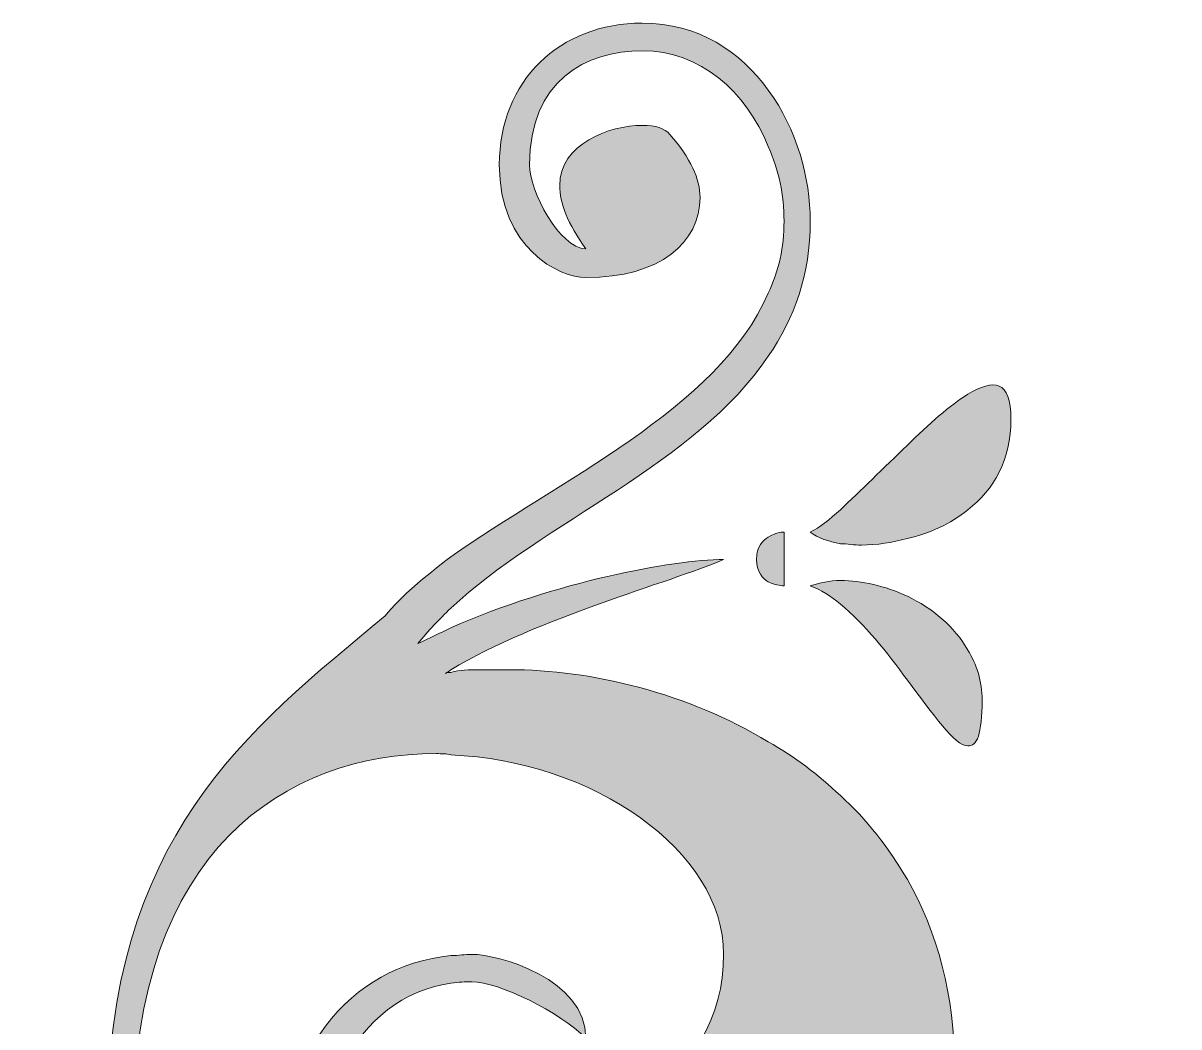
# Model space of a CAD drawing. Header units: inches. Extents: x -312 to 907, y -188 to 1029.
# Drawn here: x -292.6 to 180, y 618.8 to 1029.4 of the extents above; entities that cross this region are included whole.
import ezdxf

# ---------------------------------------------------------------- set-up
doc = ezdxf.new("R2010")
doc.units = ezdxf.units.IN
doc.header["$MEASUREMENT"] = 0
doc.layers.add('图层 1', color=7, linetype='Continuous')

# ---------------------------------------------------------------- blocks, each defined once
blk = doc.blocks.new('block 2')
at = {"layer": '图层 1', "true_color": 0xffffff}
h = blk.add_hatch(color=7, dxfattribs=at)
h.dxf.hatch_style = 2
edge = h.paths.add_edge_path()
edge.add_spline(control_points=[(-258.28, 371.68), (-235.21, 371.68), (-225.02, 394.74), (-225.02, 406.02), (-225.02, 416.74), (-235.21, 429.08), (-258.28, 429.08), (-271.69, 429.08), (-281.89, 406.02), (-281.89, 429.08), (-281.89, 464.49), (-270.62, 486.48), (-247.55, 497.75), (-224.48, 433.92), (-176.2, 386.17), (-117.73, 356.65), (-77.49, 336.28), (-32.96, 323.93), (12.1, 320.18), (22.29, 319.11), (31.95, 319.11), (41.61, 319.11), (50.73, 319.11), (59.84, 319.11), (68.96, 319.64), (77.55, 320.71), (85.6, 321.25), (93.64, 322.86), (109.73, 325), (124.76, 328.22), (139.78, 333.04), (153.19, 337.34), (166.6, 342.17), (180.01, 348.08), (167.68, 345.39), (154.26, 342.17), (139.78, 339.49), (124.76, 336.28), (108.67, 334.13), (93.64, 332.51), (85.06, 331.98), (77.01, 331.44), (68.96, 330.91), (67.89, 330.91), (67.36, 330.91), (66.28, 330.91), (57.16, 330.91), (49.11, 331.44), (41.6, 333.04), (37.31, 333.58), (33.02, 334.66), (29.26, 336.27), (22.29, 338.96), (16.92, 342.71), (12.1, 347.01), (-6.14, 366.32), (-6.14, 396.89), (-6.14, 406.02), (-27.06, 406.02), (-40.47, 386.17), (-40.47, 366.85), (-40.47, 353.44), (-36.72, 343.25), (-28.14, 336.27), (-61.94, 342.71), (-91.98, 353.44), (-117.73, 366.85), (-179.96, 400.11), (-219.12, 448.93), (-236.28, 497.75), (-236.28, 497.75), (-177.28, 497.75), (-177.28, 497.75), (-163.86, 477.36), (-142.4, 460.74), (-117.73, 450.54), (-100.56, 444.1), (-81.79, 440.34), (-62.47, 440.34), (-35.65, 440.34), (-9.89, 445.18), (12.1, 456.44), (22.83, 461.8), (33.02, 468.78), (41.61, 476.83), (52.33, 486.48), (61.45, 498.28), (68.97, 512.78), (81.3, 535.84), (88.28, 565.34), (88.28, 601.82), (88.28, 631.86), (81.3, 657.62), (68.97, 679.08), (61.45, 691.95), (52.33, 703.75), (41.61, 713.41), (32.48, 721.99), (22.83, 729.51), (12.1, 735.4), (-20.63, 755.25), (-59.79, 764.92), (-94.12, 764.92), (-94.12, 764.92), (-106.46, 764.92), (-106.46, 764.92), (-110.21, 764.92), (-113.97, 764.92), (-117.73, 763.84), (-118.26, 763.84), (-119.34, 763.84), (-119.87, 763.3), (-119.34, 763.84), (-118.26, 764.38), (-117.73, 764.92), (-81.79, 786.36), (-28.67, 800.32), (-6.14, 809.97), (-27.06, 809.97), (-74.81, 800.86), (-117.73, 782.08), (-122.02, 779.93), (-126.31, 777.79), (-131.14, 775.64), (-126.84, 781.01), (-122.55, 785.3), (-117.73, 790.12), (-79.64, 825.53), (-17.41, 849.14), (12.1, 893.13), (22.83, 908.68), (29.26, 926.39), (29.26, 948.38), (29.26, 966.09), (23.9, 985.94), (12.1, 1002.03), (0.83, 1017.59), (-16.33, 1029.39), (-39.4, 1029.39), (-73.2, 1029.39), (-97.88, 1005.79), (-97.88, 971.45), (-97.88, 937.12), (-73.2, 925.31), (-62.47, 925.31), (-31.89, 925.31), (-15.8, 939.8), (-15.8, 958.04), (-15.8, 965.55), (-19.55, 974.14), (-28.14, 983.79), (-30.28, 986.47), (-34.04, 987.54), (-39.4, 987.54), (-52.81, 987.54), (-73.2, 980.04), (-73.2, 962.87), (-73.2, 955.89), (-69.98, 947.31), (-62.47, 937.12), (-73.2, 937.12), (-85.54, 960.72), (-85.54, 971.45), (-85.54, 1005.79), (-62.47, 1018.12), (-39.4, 1018.12), (-15.8, 1018.12), (2.98, 1001.5), (12.1, 978.96), (16.39, 969.3), (18.54, 959.11), (18.54, 948.38), (18.54, 937.65), (16.39, 928), (12.1, 918.88), (-8.29, 871.67), (-74.81, 841.62), (-117.73, 811.05), (-128.46, 803), (-138.11, 794.95), (-144.55, 786.91), (-200.88, 740.23), (-258.28, 696.24), (-258.28, 578.76), (-258.28, 555.15), (-258.28, 544.42), (-247.55, 510.08), (-281.89, 496.68), (-292.61, 464.49), (-292.61, 416.74), (-292.61, 382.42), (-271.69, 371.68), (-258.28, 371.68)], knot_values=[0, 0, 0, 0, 1, 1, 1, 2, 2, 2, 3, 3, 3, 4, 4, 4, 5, 5, 5, 6, 6, 6, 7, 7, 7, 8, 8, 8, 9, 9, 9, 10, 10, 10, 11, 11, 11, 12, 12, 12, 13, 13, 13, 14, 14, 14, 15, 15, 15, 16, 16, 16, 17, 17, 17, 18, 18, 18, 19, 19, 19, 20, 20, 20, 21, 21, 21, 22, 22, 22, 23, 23, 23, 24, 24, 24, 25, 25, 25, 26, 26, 26, 27, 27, 27, 28, 28, 28, 29, 29, 29, 30, 30, 30, 31, 31, 31, 32, 32, 32, 33, 33, 33, 34, 34, 34, 35, 35, 35, 36, 36, 36, 37, 37, 37, 38, 38, 38, 39, 39, 39, 40, 40, 40, 41, 41, 41, 42, 42, 42, 43, 43, 43, 44, 44, 44, 45, 45, 45, 46, 46, 46, 47, 47, 47, 48, 48, 48, 49, 49, 49, 50, 50, 50, 51, 51, 51, 52, 52, 52, 53, 53, 53, 54, 54, 54, 55, 55, 55, 56, 56, 56, 57, 57, 57, 58, 58, 58, 59, 59, 59, 60, 60, 60, 61, 61, 61, 62, 62, 62, 63, 63, 63, 64, 64, 64, 64], degree=3, periodic=1)
edge = h.paths.add_edge_path()
edge.add_spline(control_points=[(41.61, 541.74), (50.73, 548.71), (58.23, 557.29), (65.21, 567.49), (65.21, 543.35), (57.16, 519.75), (41.61, 499.9), (33.56, 489.7), (23.9, 480.59), (12.1, 473.08), (-7.75, 460.2), (-32.43, 452.15), (-62.47, 452.15), (-79.64, 452.15), (-99.49, 454.83), (-117.73, 461.8), (-136.5, 468.78), (-154.75, 480.05), (-166.54, 497.75), (-150.99, 497.75), (-134.36, 497.75), (-117.73, 498.28), (-72.66, 499.36), (-25.46, 504.73), (12.1, 522.96), (22.83, 527.79), (33.02, 534.22), (41.61, 541.74)], knot_values=[0, 0, 0, 0, 1, 1, 1, 2, 2, 2, 3, 3, 3, 4, 4, 4, 5, 5, 5, 6, 6, 6, 7, 7, 7, 8, 8, 8, 9, 9, 9, 9], degree=3, periodic=1)
edge = h.paths.add_edge_path()
edge.add_spline(control_points=[(-123.63, 730.58), (-121.48, 730.58), (-119.34, 730.58), (-117.73, 730.04), (-59.79, 727.9), (-6.14, 690.88), (-6.14, 648.49), (-6.14, 595.92), (-58.18, 570.17), (-117.73, 550.86), (-137.04, 544.96), (-157.96, 539.06), (-177.28, 533.16), (-177.28, 586.8), (-156.89, 631.33), (-117.73, 636.69), (-114.51, 637.23), (-111.83, 637.23), (-109.14, 637.23), (-97.88, 637.23), (-73.2, 624.89), (-62.47, 614.17), (-62.47, 638.31), (-97.88, 648.49), (-109.14, 648.49), (-111.83, 648.49), (-114.51, 647.96), (-117.73, 647.96), (-158.5, 643.67), (-189.61, 609.87), (-189.61, 544.42), (-189.61, 544.42), (-189.61, 533.16), (-189.61, 533.16), (-200.88, 533.16), (-225.02, 520.82), (-236.28, 520.82), (-247.55, 544.42), (-247.55, 555.16), (-247.55, 578.76), (-247.55, 691.41), (-184.79, 730.58), (-123.63, 730.58)], knot_values=[0, 0, 0, 0, 1, 1, 1, 2, 2, 2, 3, 3, 3, 4, 4, 4, 5, 5, 5, 6, 6, 6, 7, 7, 7, 8, 8, 8, 9, 9, 9, 10, 10, 10, 11, 11, 11, 12, 12, 12, 13, 13, 13, 14, 14, 14, 14], degree=3, periodic=1)
h = blk.add_hatch(color=7, dxfattribs=at)
h.dxf.hatch_style = 2
edge = h.paths.add_edge_path()
edge.add_spline(control_points=[(41.61, 816.42), (44.29, 816.42), (47.5, 815.88), (50.18, 815.88), (56.62, 815.88), (62.53, 816.95), (68.96, 818.55), (78.08, 820.7), (86.67, 824.46), (93.64, 830.36), (104.37, 838.41), (111.35, 850.74), (111.35, 867.38), (111.35, 883.48), (104.37, 884.01), (93.64, 877.57), (86.67, 873.27), (77.55, 865.23), (68.96, 856.65), (59.31, 847.53), (49.65, 837.87), (41.61, 830.36), (37.31, 826.6), (33.02, 822.85), (29.26, 821.24), (32.48, 818.55), (36.78, 817.49), (41.61, 816.42)], knot_values=[0, 0, 0, 0, 1, 1, 1, 2, 2, 2, 3, 3, 3, 4, 4, 4, 5, 5, 5, 6, 6, 6, 7, 7, 7, 8, 8, 8, 9, 9, 9, 9], degree=3, periodic=1)
h = blk.add_hatch(color=7, dxfattribs=at)
h.dxf.hatch_style = 2
edge = h.paths.add_edge_path()
edge.add_spline(control_points=[(7.27, 809.97), (7.27, 805.15), (9.96, 801.92), (12.1, 800.85), (15.32, 799.24), (18.54, 799.24), (18.54, 799.24), (18.54, 799.24), (18.54, 821.24), (18.54, 821.24), (18.54, 821.24), (15.32, 821.24), (12.1, 819.1), (9.96, 818.01), (7.27, 815.34), (7.27, 809.97)], knot_values=[0, 0, 0, 0, 1, 1, 1, 2, 2, 2, 3, 3, 3, 4, 4, 4, 5, 5, 5, 5], degree=3, periodic=1)
h = blk.add_hatch(color=7, dxfattribs=at)
h.dxf.hatch_style = 2
edge = h.paths.add_edge_path()
edge.add_spline(control_points=[(68.97, 794.95), (59.84, 799.24), (50.18, 801.39), (41.61, 801.39), (37.31, 801.39), (33.02, 800.32), (29.26, 799.24), (33.56, 797.64), (37.85, 794.95), (41.61, 791.73), (51.26, 783.69), (60.92, 771.89), (68.97, 760.62), (79.69, 746.67), (88.28, 733.79), (93.64, 733.79), (97.4, 733.26), (99.55, 738.63), (99.55, 752.58), (99.55, 760.08), (97.4, 767.05), (93.64, 772.96), (88.28, 782.61), (79.16, 790.12), (68.97, 794.95)], knot_values=[0, 0, 0, 0, 1, 1, 1, 2, 2, 2, 3, 3, 3, 4, 4, 4, 5, 5, 5, 6, 6, 6, 7, 7, 7, 8, 8, 8, 8], degree=3, periodic=1)
at = {"layer": '图层 1', "lineweight": 0}
for points, knots in [([(-258.28, 371.68), (-235.21, 371.68), (-225.02, 394.74), (-225.02, 406.02), (-225.02, 416.74), (-235.21, 429.08), (-258.28, 429.08), (-271.69, 429.08), (-281.89, 406.02), (-281.89, 429.08), (-281.89, 464.49), (-270.62, 486.48), (-247.55, 497.75), (-224.48, 433.92), (-176.2, 386.17), (-117.73, 356.65), (-77.49, 336.28), (-32.96, 323.93), (12.1, 320.18), (22.29, 319.11), (31.95, 319.11), (41.61, 319.11), (50.73, 319.11), (59.84, 319.11), (68.96, 319.64), (77.55, 320.71), (85.6, 321.25), (93.64, 322.86), (109.73, 325), (124.76, 328.22), (139.78, 333.04), (153.19, 337.34), (166.6, 342.17), (180.01, 348.08), (167.68, 345.39), (154.26, 342.17), (139.78, 339.49), (124.76, 336.28), (108.67, 334.13), (93.64, 332.51), (85.06, 331.98), (77.01, 331.44), (68.96, 330.91), (67.89, 330.91), (67.36, 330.91), (66.28, 330.91), (57.16, 330.91), (49.11, 331.44), (41.6, 333.04), (37.31, 333.58), (33.02, 334.66), (29.26, 336.27), (22.29, 338.96), (16.92, 342.71), (12.1, 347.01), (-6.14, 366.32), (-6.14, 396.89), (-6.14, 406.02), (-27.06, 406.02), (-40.47, 386.17), (-40.47, 366.85), (-40.47, 353.44), (-36.72, 343.25), (-28.14, 336.27), (-61.94, 342.71), (-91.98, 353.44), (-117.73, 366.85), (-179.96, 400.11), (-219.12, 448.93), (-236.28, 497.75), (-236.28, 497.75), (-177.28, 497.75), (-177.28, 497.75), (-163.86, 477.36), (-142.4, 460.74), (-117.73, 450.54), (-100.56, 444.1), (-81.79, 440.34), (-62.47, 440.34), (-35.65, 440.34), (-9.89, 445.18), (12.1, 456.44), (22.83, 461.8), (33.02, 468.78), (41.61, 476.83), (52.33, 486.48), (61.45, 498.28), (68.97, 512.78), (81.3, 535.84), (88.28, 565.34), (88.28, 601.82), (88.28, 631.86), (81.3, 657.62), (68.97, 679.08), (61.45, 691.95), (52.33, 703.75), (41.61, 713.41), (32.48, 721.99), (22.83, 729.51), (12.1, 735.4), (-20.63, 755.25), (-59.79, 764.92), (-94.12, 764.92), (-94.12, 764.92), (-106.46, 764.92), (-106.46, 764.92), (-110.21, 764.92), (-113.97, 764.92), (-117.73, 763.84), (-118.26, 763.84), (-119.34, 763.84), (-119.87, 763.3), (-119.34, 763.84), (-118.26, 764.38), (-117.73, 764.92), (-81.79, 786.36), (-28.67, 800.32), (-6.14, 809.97), (-27.06, 809.97), (-74.81, 800.86), (-117.73, 782.08), (-122.02, 779.93), (-126.31, 777.79), (-131.14, 775.64), (-126.84, 781.01), (-122.55, 785.3), (-117.73, 790.12), (-79.64, 825.53), (-17.41, 849.14), (12.1, 893.13), (22.83, 908.68), (29.26, 926.39), (29.26, 948.38), (29.26, 966.09), (23.9, 985.94), (12.1, 1002.03), (0.83, 1017.59), (-16.33, 1029.39), (-39.4, 1029.39), (-73.2, 1029.39), (-97.88, 1005.79), (-97.88, 971.45), (-97.88, 937.12), (-73.2, 925.31), (-62.47, 925.31), (-31.89, 925.31), (-15.8, 939.8), (-15.8, 958.04), (-15.8, 965.55), (-19.55, 974.14), (-28.14, 983.79), (-30.28, 986.47), (-34.04, 987.54), (-39.4, 987.54), (-52.81, 987.54), (-73.2, 980.04), (-73.2, 962.87), (-73.2, 955.89), (-69.98, 947.31), (-62.47, 937.12), (-73.2, 937.12), (-85.54, 960.72), (-85.54, 971.45), (-85.54, 1005.79), (-62.47, 1018.12), (-39.4, 1018.12), (-15.8, 1018.12), (2.98, 1001.5), (12.1, 978.96), (16.39, 969.3), (18.54, 959.11), (18.54, 948.38), (18.54, 937.65), (16.39, 928), (12.1, 918.88), (-8.29, 871.67), (-74.81, 841.62), (-117.73, 811.05), (-128.46, 803), (-138.11, 794.95), (-144.55, 786.91), (-200.88, 740.23), (-258.28, 696.24), (-258.28, 578.76), (-258.28, 555.15), (-258.28, 544.42), (-247.55, 510.08), (-281.89, 496.68), (-292.61, 464.49), (-292.61, 416.74), (-292.61, 382.42), (-271.69, 371.68), (-258.28, 371.68)], [0, 0, 0, 0, 1, 1, 1, 2, 2, 2, 3, 3, 3, 4, 4, 4, 5, 5, 5, 6, 6, 6, 7, 7, 7, 8, 8, 8, 9, 9, 9, 10, 10, 10, 11, 11, 11, 12, 12, 12, 13, 13, 13, 14, 14, 14, 15, 15, 15, 16, 16, 16, 17, 17, 17, 18, 18, 18, 19, 19, 19, 20, 20, 20, 21, 21, 21, 22, 22, 22, 23, 23, 23, 24, 24, 24, 25, 25, 25, 26, 26, 26, 27, 27, 27, 28, 28, 28, 29, 29, 29, 30, 30, 30, 31, 31, 31, 32, 32, 32, 33, 33, 33, 34, 34, 34, 35, 35, 35, 36, 36, 36, 37, 37, 37, 38, 38, 38, 39, 39, 39, 40, 40, 40, 41, 41, 41, 42, 42, 42, 43, 43, 43, 44, 44, 44, 45, 45, 45, 46, 46, 46, 47, 47, 47, 48, 48, 48, 49, 49, 49, 50, 50, 50, 51, 51, 51, 52, 52, 52, 53, 53, 53, 54, 54, 54, 55, 55, 55, 56, 56, 56, 57, 57, 57, 58, 58, 58, 59, 59, 59, 60, 60, 60, 61, 61, 61, 62, 62, 62, 63, 63, 63, 64, 64, 64, 64]), ([(41.61, 816.42), (44.29, 816.42), (47.5, 815.88), (50.18, 815.88), (56.62, 815.88), (62.53, 816.95), (68.96, 818.55), (78.08, 820.7), (86.67, 824.46), (93.64, 830.36), (104.37, 838.41), (111.35, 850.74), (111.35, 867.38), (111.35, 883.48), (104.37, 884.01), (93.64, 877.57), (86.67, 873.27), (77.55, 865.23), (68.96, 856.65), (59.31, 847.53), (49.65, 837.87), (41.61, 830.36), (37.31, 826.6), (33.02, 822.85), (29.26, 821.24), (32.48, 818.55), (36.78, 817.49), (41.61, 816.42)], [0, 0, 0, 0, 1, 1, 1, 2, 2, 2, 3, 3, 3, 4, 4, 4, 5, 5, 5, 6, 6, 6, 7, 7, 7, 8, 8, 8, 9, 9, 9, 9]), ([(7.27, 809.97), (7.27, 805.15), (9.96, 801.92), (12.1, 800.85), (15.32, 799.24), (18.54, 799.24), (18.54, 799.24), (18.54, 799.24), (18.54, 821.24), (18.54, 821.24), (18.54, 821.24), (15.32, 821.24), (12.1, 819.1), (9.96, 818.01), (7.27, 815.34), (7.27, 809.97)], [0, 0, 0, 0, 1, 1, 1, 2, 2, 2, 3, 3, 3, 4, 4, 4, 5, 5, 5, 5]), ([(68.97, 794.95), (59.84, 799.24), (50.18, 801.39), (41.61, 801.39), (37.31, 801.39), (33.02, 800.32), (29.26, 799.24), (33.56, 797.64), (37.85, 794.95), (41.61, 791.73), (51.26, 783.69), (60.92, 771.89), (68.97, 760.62), (79.69, 746.67), (88.28, 733.79), (93.64, 733.79), (97.4, 733.26), (99.55, 738.63), (99.55, 752.58), (99.55, 760.08), (97.4, 767.05), (93.64, 772.96), (88.28, 782.61), (79.16, 790.12), (68.97, 794.95)], [0, 0, 0, 0, 1, 1, 1, 2, 2, 2, 3, 3, 3, 4, 4, 4, 5, 5, 5, 6, 6, 6, 7, 7, 7, 8, 8, 8, 8]), ([(-123.63, 730.58), (-121.48, 730.58), (-119.34, 730.58), (-117.73, 730.04), (-59.79, 727.9), (-6.14, 690.88), (-6.14, 648.49), (-6.14, 595.92), (-58.18, 570.17), (-117.73, 550.86), (-137.04, 544.96), (-157.96, 539.06), (-177.28, 533.16), (-177.28, 586.8), (-156.89, 631.33), (-117.73, 636.69), (-114.51, 637.23), (-111.83, 637.23), (-109.14, 637.23), (-97.88, 637.23), (-73.2, 624.89), (-62.47, 614.17), (-62.47, 638.31), (-97.88, 648.49), (-109.14, 648.49), (-111.83, 648.49), (-114.51, 647.96), (-117.73, 647.96), (-158.5, 643.67), (-189.61, 609.87), (-189.61, 544.42), (-189.61, 544.42), (-189.61, 533.16), (-189.61, 533.16), (-200.88, 533.16), (-225.02, 520.82), (-236.28, 520.82), (-247.55, 544.42), (-247.55, 555.16), (-247.55, 578.76), (-247.55, 691.41), (-184.79, 730.58), (-123.63, 730.58)], [0, 0, 0, 0, 1, 1, 1, 2, 2, 2, 3, 3, 3, 4, 4, 4, 5, 5, 5, 6, 6, 6, 7, 7, 7, 8, 8, 8, 9, 9, 9, 10, 10, 10, 11, 11, 11, 12, 12, 12, 13, 13, 13, 14, 14, 14, 14])]:
    blk.add_open_spline(points, degree=3, knots=knots, dxfattribs=at)

msp = doc.modelspace()

# ---------------------------------------------------------------- block references
at = {"layer": '图层 1'}
msp.add_blockref('block 2', (0, 0), dxfattribs=at)

doc.saveas('drawing.dxf')
